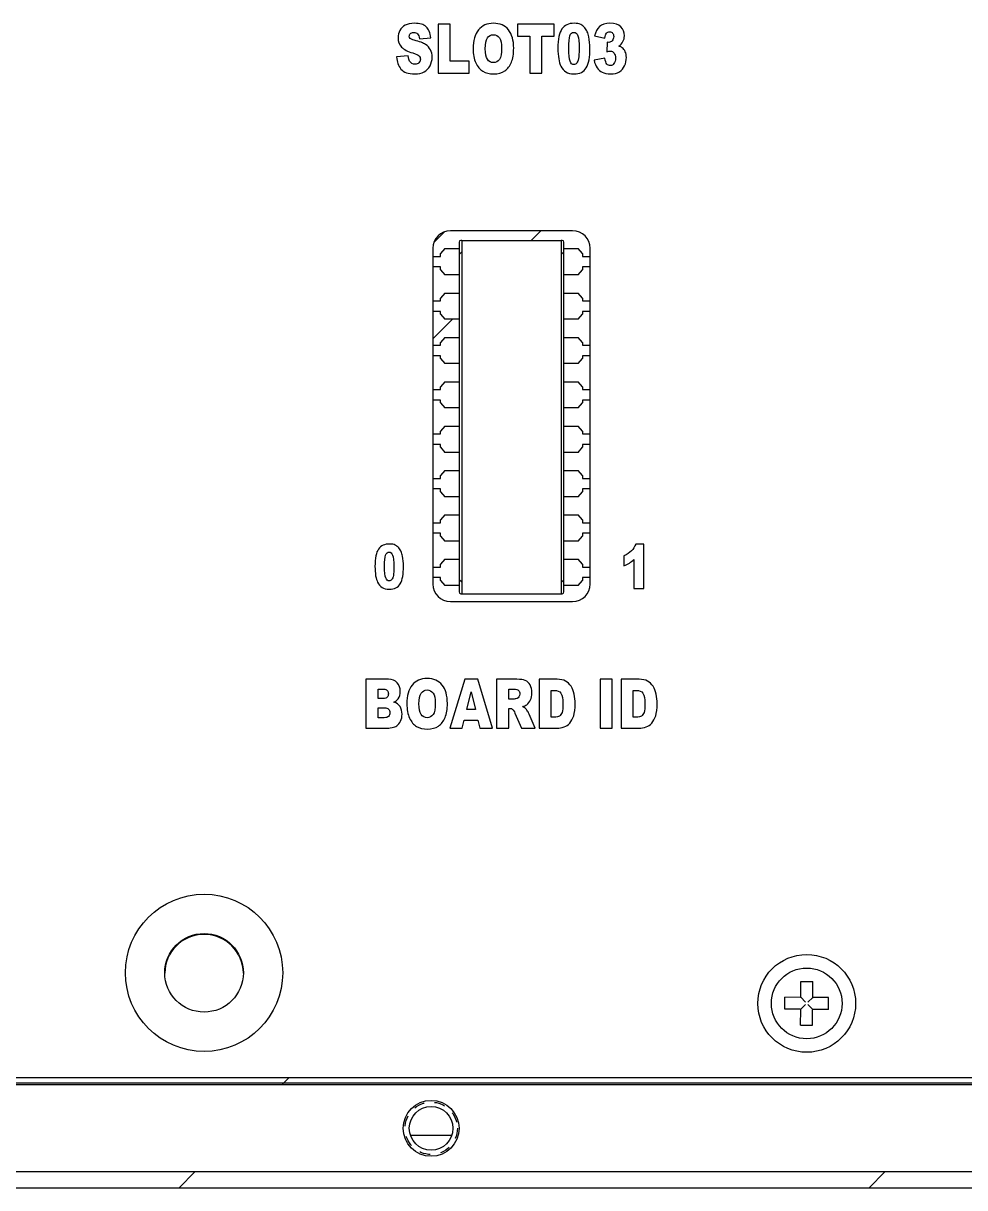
# Model space of a CAD drawing. Header units: inches. Extents: x 0 to 535, y 0 to 130.
# Drawn here: x 61.2 to 115, y 0 to 66.6 of the extents above; entities that cross this region are included whole.
import ezdxf

# ---------------------------------------------------------------- set-up
doc = ezdxf.new("R2010")
doc.units = ezdxf.units.IN
doc.header["$LTSCALE"] = 6.05
doc.header["$MEASUREMENT"] = 0
doc.linetypes.add('HIDDEN', pattern=[0.2, 0.1, -0.1])
for name, color, linetype in [('BREJ716_4_001_DXF_HIDDEN_LINE', 7, 'CONTINUOUS'), ('BREJ716_4_00DXF_CONTINUOUS_LINE', 7, 'CONTINUOUS'), ('BREJ716_4_01DXF_CONTINUOUS_LINE', 7, 'CONTINUOUS'), ('GBT819_2-M2_DXF_CONTINUOUS_LINE', 7, 'CONTINUOUS'), ('NONE-67138_DXF_CONTINUOUS_LINE', 7, 'CONTINUOUS'), ('NONE-72470_DXF_CONTINUOUS_LINE', 7, 'CONTINUOUS'), ('NONE-88662_DXF_CONTINUOUS_LINE', 7, 'CONTINUOUS')]:
    doc.layers.add(name, color=color, linetype=linetype)

msp = doc.modelspace()

# ---------------------------------------------------------------- linework, layer by layer
at = {"layer": 'BREJ716_4_001_DXF_HIDDEN_LINE', "color": 8, "linetype": 'HIDDEN'}
msp.add_circle((84.5, 3.4), 1.5, dxfattribs=at)
at = {"layer": 'BREJ716_4_00DXF_CONTINUOUS_LINE', "color": 4, "linetype": 'Continuous'}
for p, q in [((84.904, 66.6), (84.904, 63.8)), ((85.596, 66.6), (84.904, 66.6)), ((85.596, 64.489), (85.596, 66.6)), ((89.441, 66.6), (89.441, 65.909)), ((91.545, 66.6), (89.441, 66.6)), ((91.545, 65.909), (91.545, 66.6)), ((83.83, 65.765), (84.482, 65.813)), ((89.441, 65.909), (90.147, 65.909)), ((90.147, 65.909), (90.147, 63.8)), ((90.839, 63.8), (90.839, 65.909)), ((90.839, 65.909), (91.545, 65.909)), ((93.86, 65.922), (94.448, 65.79)), ((94.582, 65.565), (94.55, 65.009)), ((94.663, 65.555), (94.582, 65.565)), ((83.182, 64.778), (82.524, 64.726)), ((86.677, 64.489), (85.596, 64.489)), ((86.677, 63.8), (86.677, 64.489)), ((94.448, 64.642), (93.826, 64.539)), ((84.904, 63.8), (86.677, 63.8)), ((90.147, 63.8), (90.839, 63.8)), ((96.673, 36.843), (96.213, 36.843)), ((96.673, 34.3), (96.673, 36.843)), ((95.527, 36.172), (95.527, 35.603)), ((96.111, 35.966), (96.111, 34.3)), ((96.111, 34.3), (96.673, 34.3)), ((80.763, 29.1), (80.763, 26.3)), ((82.059, 29.1), (80.763, 29.1)), ((86.42, 29.1), (85.578, 26.3)), ((87.175, 29.1), (86.42, 29.1)), ((88.017, 26.3), (87.175, 29.1)), ((88.246, 29.1), (88.246, 26.3)), ((89.399, 29.1), (88.246, 29.1)), ((90.68, 29.1), (90.68, 26.3)), ((91.708, 29.1), (90.68, 29.1)), ((94.176, 29.1), (94.176, 26.3)), ((94.87, 29.1), (94.176, 29.1)), ((94.87, 26.3), (94.87, 29.1)), ((95.375, 29.1), (95.375, 26.3)), ((96.404, 29.1), (95.375, 29.1)), ((81.462, 28.002), (81.462, 28.533)), ((81.462, 28.533), (81.767, 28.533)), ((81.763, 28.002), (81.462, 28.002)), ((86.544, 27.368), (86.788, 28.374)), ((86.788, 28.374), (87.036, 27.368)), ((88.941, 27.965), (88.941, 28.535)), ((88.941, 28.535), (89.245, 28.535)), ((91.372, 26.936), (91.372, 28.466)), ((91.372, 28.466), (91.545, 28.466)), ((96.068, 26.936), (96.068, 28.466)), ((96.068, 28.466), (96.24, 28.466)), ((81.462, 26.902), (81.462, 27.469)), ((81.462, 27.469), (81.813, 27.469)), ((87.036, 27.368), (86.544, 27.368)), ((89.233, 27.965), (88.941, 27.965)), ((88.941, 26.3), (88.941, 27.436)), ((88.941, 27.436), (89.002, 27.436)), ((81.815, 26.902), (81.462, 26.902)), ((86.284, 26.3), (86.392, 26.762)), ((86.392, 26.762), (87.179, 26.762)), ((87.179, 26.762), (87.291, 26.3)), ((89.297, 27.156), (89.667, 26.3)), ((90.449, 26.3), (90.113, 27.11)), ((91.542, 26.936), (91.372, 26.936)), ((96.237, 26.936), (96.068, 26.936)), ((80.763, 26.3), (81.958, 26.3)), ((85.578, 26.3), (86.284, 26.3)), ((87.291, 26.3), (88.017, 26.3)), ((88.246, 26.3), (88.941, 26.3)), ((89.667, 26.3), (90.449, 26.3)), ((90.68, 26.3), (91.708, 26.3)), ((94.176, 26.3), (94.87, 26.3)), ((95.375, 26.3), (96.404, 26.3))]:
    msp.add_line(p, q, dxfattribs=at)
at = {"layer": 'BREJ716_4_00DXF_CONTINUOUS_LINE', "color": 2, "linetype": 'Continuous'}
for p, q in [((84.658, 54.105), (85.265, 54.712)), ((90.233, 54.22), (90.783, 54.77)), ((84.6, 48.587), (85.723, 49.71)), ((75.966, 5.9), (76.366, 6.3)), ((70.066, 0), (70.966, 0.9)), ((109.579, 0), (110.479, 0.9))]:
    msp.add_line(p, q, dxfattribs=at)
at = {"layer": 'BREJ716_4_00DXF_CONTINUOUS_LINE', "color": 7, "linetype": 'Continuous'}
for p, q in [((92.6, 54.77), (85.6, 54.77)), ((84.6, 53.77), (84.6, 34.55)), ((93.6, 34.55), (93.6, 53.77)), ((85.6, 33.55), (92.6, 33.55)), ((69.823, 13.8), (69.869, 13.8)), ((73.131, 13.8), (73.177, 13.8)), ((2.5, 6), (529.5, 6)), ((2.8, 6.3), (529.2, 6.3)), ((83.493, 3), (85.507, 3)), ((2.5, 0), (529.5, 0))]:
    msp.add_line(p, q, dxfattribs=at)
for centre, radius in [((71.5, 12.3), 4.5), ((71.5, 12.3), 2.25), ((106, 10.55), 2.8), ((84.5, 3.4), 1.25)]:
    msp.add_circle(centre, radius, dxfattribs=at)
for centre, radius, start, end in [((85.6, 53.77), 1, 90, 180), ((92.6, 53.77), 1, 0, 90), ((85.6, 34.55), 1, 180, 270), ((92.6, 34.55), 1, 270, 0), ((71.5, 12.25), 2.25, 0.63386, 179.36614), ((83.493, 4.622), 1.622, 263.6022, 269.99455), ((85.507, 4.622), 1.622, 270.00585, 276.3974)]:
    msp.add_arc(centre, radius, start, end, dxfattribs=at)
at = {"layer": 'BREJ716_4_00DXF_CONTINUOUS_LINE', "color": 4, "linetype": 'Continuous'}
for points in [[(83.56, 66.648), (83.326, 66.648), (83.142, 66.61), (83.008, 66.537)], [(84.214, 66.447), (84.064, 66.581), (83.845, 66.648), (83.56, 66.648)], [(88.061, 66.648), (87.697, 66.648), (87.413, 66.52), (87.21, 66.266)], [(88.923, 66.271), (88.721, 66.522), (88.434, 66.648), (88.061, 66.648)], [(92.688, 66.648), (92.373, 66.648), (92.139, 66.541), (91.987, 66.328)], [(93.059, 66.577), (92.961, 66.623), (92.837, 66.648), (92.688, 66.648)], [(94.732, 66.648), (94.477, 66.648), (94.28, 66.585), (94.141, 66.46)], [(95.366, 66.442), (95.235, 66.579), (95.024, 66.648), (94.732, 66.648)], [(82.707, 66.235), (82.64, 66.107), (82.608, 65.972), (82.608, 65.828)], [(83.008, 66.537), (82.874, 66.464), (82.774, 66.363), (82.707, 66.235)], [(83.248, 65.907), (83.248, 65.968), (83.268, 66.019), (83.309, 66.062)], [(83.309, 66.062), (83.349, 66.103), (83.41, 66.126), (83.491, 66.126)], [(83.491, 66.126), (83.589, 66.126), (83.665, 66.098), (83.72, 66.04)], [(83.72, 66.04), (83.775, 65.983), (83.812, 65.891), (83.83, 65.765)], [(84.482, 65.813), (84.453, 66.103), (84.363, 66.314), (84.214, 66.447)], [(87.21, 66.266), (87.005, 66.01), (86.904, 65.655), (86.904, 65.198)], [(87.723, 65.807), (87.807, 65.93), (87.919, 65.993), (88.059, 65.993)], [(88.059, 65.993), (88.205, 65.993), (88.319, 65.932), (88.405, 65.809)], [(89.225, 65.221), (89.225, 65.672), (89.124, 66.021), (88.923, 66.271)], [(91.987, 66.328), (91.834, 66.115), (91.757, 65.742), (91.757, 65.211)], [(92.443, 65.933), (92.489, 66.063), (92.562, 66.13), (92.666, 66.13)], [(92.666, 66.13), (92.767, 66.13), (92.842, 66.065), (92.892, 65.937)], [(93.296, 66.396), (93.235, 66.47), (93.155, 66.531), (93.059, 66.577)], [(93.439, 66.161), (93.404, 66.243), (93.357, 66.321), (93.296, 66.396)], [(93.525, 65.874), (93.504, 65.983), (93.475, 66.079), (93.439, 66.161)], [(94.141, 66.46), (94.002, 66.335), (93.909, 66.155), (93.86, 65.922)], [(94.448, 65.79), (94.463, 65.928), (94.495, 66.025), (94.541, 66.08)], [(94.541, 66.08), (94.587, 66.136), (94.647, 66.165), (94.72, 66.165)], [(94.72, 66.165), (94.79, 66.165), (94.847, 66.138), (94.887, 66.087)], [(94.887, 66.087), (94.928, 66.037), (94.949, 65.968), (94.949, 65.884)], [(95.562, 65.93), (95.562, 66.136), (95.496, 66.306), (95.366, 66.442)], [(82.608, 65.828), (82.608, 65.609), (82.672, 65.429), (82.803, 65.287)], [(83.297, 65.785), (83.265, 65.821), (83.248, 65.861), (83.248, 65.907)], [(83.53, 65.681), (83.408, 65.714), (83.33, 65.748), (83.297, 65.785)], [(84.18, 65.435), (84.049, 65.519), (83.833, 65.601), (83.53, 65.681)], [(84.465, 65.125), (84.406, 65.248), (84.311, 65.351), (84.18, 65.435)], [(87.596, 65.194), (87.596, 65.479), (87.638, 65.683), (87.723, 65.807)], [(88.405, 65.809), (88.49, 65.687), (88.533, 65.496), (88.533, 65.232)], [(92.374, 65.21), (92.374, 65.561), (92.397, 65.804), (92.443, 65.933)], [(92.892, 65.937), (92.943, 65.809), (92.969, 65.559), (92.969, 65.189)], [(93.588, 65.221), (93.588, 65.446), (93.566, 65.664), (93.525, 65.874)], [(94.867, 65.653), (94.812, 65.588), (94.744, 65.555), (94.663, 65.555)], [(94.949, 65.884), (94.949, 65.794), (94.922, 65.718), (94.867, 65.653)], [(95.242, 65.343), (95.349, 65.416), (95.429, 65.502), (95.482, 65.601)], [(95.441, 65.249), (95.395, 65.284), (95.328, 65.317), (95.242, 65.343)], [(95.482, 65.601), (95.534, 65.698), (95.562, 65.807), (95.562, 65.93)], [(82.524, 64.726), (82.542, 64.444), (82.626, 64.211), (82.773, 64.027)], [(82.803, 65.287), (82.932, 65.147), (83.149, 65.032), (83.453, 64.948)], [(83.268, 64.471), (83.225, 64.541), (83.196, 64.644), (83.182, 64.778)], [(83.453, 64.948), (83.638, 64.896), (83.755, 64.843), (83.807, 64.785)], [(83.807, 64.785), (83.858, 64.728), (83.884, 64.663), (83.884, 64.591)], [(84.437, 64.214), (84.516, 64.365), (84.556, 64.532), (84.556, 64.711)], [(84.556, 64.711), (84.556, 64.864), (84.525, 65.001), (84.465, 65.125)], [(86.904, 65.198), (86.904, 64.87), (86.955, 64.598), (87.058, 64.38)], [(87.721, 64.585), (87.638, 64.707), (87.596, 64.912), (87.596, 65.194)], [(88.533, 65.232), (88.533, 64.919), (88.492, 64.702), (88.411, 64.581)], [(89.092, 64.415), (89.181, 64.625), (89.225, 64.892), (89.225, 65.221)], [(91.757, 65.211), (91.757, 64.994), (91.771, 64.797), (91.801, 64.617)], [(92.449, 64.478), (92.399, 64.608), (92.374, 64.852), (92.374, 65.21)], [(92.969, 65.189), (92.969, 64.935), (92.957, 64.747), (92.935, 64.629)], [(93.382, 64.105), (93.519, 64.341), (93.588, 64.713), (93.588, 65.221)], [(94.55, 65.009), (94.636, 65.04), (94.703, 65.055), (94.752, 65.055)], [(94.752, 65.055), (94.844, 65.055), (94.915, 65.019), (94.969, 64.947)], [(94.969, 64.947), (95.022, 64.875), (95.05, 64.776), (95.05, 64.646)], [(95.614, 65.022), (95.572, 65.116), (95.514, 65.192), (95.441, 65.249)], [(95.573, 64.219), (95.641, 64.367), (95.676, 64.524), (95.676, 64.688)], [(95.676, 64.688), (95.676, 64.818), (95.655, 64.929), (95.614, 65.022)], [(82.773, 64.027), (82.919, 63.844), (83.182, 63.752), (83.564, 63.752)], [(83.575, 64.302), (83.442, 64.302), (83.34, 64.358), (83.268, 64.471)], [(83.803, 64.388), (83.749, 64.331), (83.673, 64.302), (83.575, 64.302)], [(83.884, 64.591), (83.884, 64.514), (83.856, 64.446), (83.803, 64.388)], [(84.103, 63.87), (84.246, 63.947), (84.357, 64.062), (84.437, 64.214)], [(87.058, 64.38), (87.161, 64.163), (87.295, 64.002), (87.46, 63.902)], [(88.066, 64.4), (87.92, 64.4), (87.806, 64.461), (87.721, 64.585)], [(88.411, 64.581), (88.328, 64.459), (88.214, 64.4), (88.066, 64.4)], [(88.71, 63.926), (88.877, 64.043), (89.004, 64.205), (89.092, 64.415)], [(91.801, 64.617), (91.832, 64.438), (91.873, 64.298), (91.927, 64.194)], [(91.927, 64.194), (92.002, 64.05), (92.098, 63.939), (92.214, 63.865)], [(92.669, 64.283), (92.573, 64.283), (92.5, 64.348), (92.449, 64.478)], [(92.833, 64.365), (92.787, 64.31), (92.732, 64.283), (92.669, 64.283)], [(92.671, 63.752), (93.007, 63.752), (93.244, 63.869), (93.382, 64.105)], [(92.935, 64.629), (92.914, 64.509), (92.879, 64.421), (92.833, 64.365)], [(93.826, 64.539), (93.866, 64.363), (93.924, 64.218), (94, 64.104)], [(94, 64.104), (94.077, 63.989), (94.173, 63.901), (94.291, 63.842)], [(94.561, 64.316), (94.509, 64.377), (94.472, 64.486), (94.448, 64.642)], [(94.758, 64.226), (94.679, 64.226), (94.613, 64.255), (94.561, 64.316)], [(94.966, 64.341), (94.911, 64.264), (94.841, 64.226), (94.758, 64.226)], [(95.05, 64.646), (95.05, 64.518), (95.021, 64.417), (94.966, 64.341)], [(95.279, 63.873), (95.407, 63.953), (95.505, 64.069), (95.573, 64.219)], [(83.564, 63.752), (83.781, 63.752), (83.96, 63.792), (84.103, 63.87)], [(87.46, 63.902), (87.626, 63.802), (87.835, 63.752), (88.088, 63.752)], [(88.088, 63.752), (88.336, 63.752), (88.544, 63.81), (88.71, 63.926)], [(92.214, 63.865), (92.33, 63.79), (92.481, 63.752), (92.671, 63.752)], [(94.291, 63.842), (94.408, 63.783), (94.569, 63.752), (94.773, 63.752)], [(94.773, 63.752), (94.981, 63.752), (95.151, 63.794), (95.279, 63.873)], [(82.114, 36.843), (81.833, 36.843), (81.624, 36.747), (81.488, 36.557)], [(82.445, 36.779), (82.358, 36.82), (82.247, 36.843), (82.114, 36.843)], [(82.657, 36.618), (82.602, 36.684), (82.531, 36.739), (82.445, 36.779)], [(96.213, 36.843), (96.153, 36.686), (96.071, 36.553), (95.968, 36.447)], [(81.488, 36.557), (81.351, 36.367), (81.283, 36.034), (81.283, 35.56)], [(81.834, 35.559), (81.834, 35.872), (81.854, 36.089), (81.895, 36.205)], [(81.895, 36.205), (81.936, 36.321), (82.002, 36.38), (82.095, 36.38)], [(82.095, 36.38), (82.185, 36.38), (82.251, 36.323), (82.296, 36.208)], [(82.296, 36.208), (82.341, 36.094), (82.365, 35.871), (82.365, 35.54)], [(82.785, 36.408), (82.753, 36.481), (82.711, 36.551), (82.657, 36.618)], [(82.861, 36.152), (82.842, 36.249), (82.816, 36.334), (82.785, 36.408)], [(82.917, 35.569), (82.917, 35.77), (82.898, 35.964), (82.861, 36.152)], [(95.968, 36.447), (95.863, 36.34), (95.715, 36.247), (95.527, 36.172)], [(81.283, 35.56), (81.283, 35.366), (81.295, 35.19), (81.322, 35.03)], [(81.901, 34.905), (81.856, 35.021), (81.834, 35.24), (81.834, 35.559)], [(82.365, 35.54), (82.365, 35.313), (82.354, 35.146), (82.335, 35.04)], [(82.733, 34.573), (82.856, 34.783), (82.917, 35.115), (82.917, 35.569)], [(95.527, 35.603), (95.655, 35.651), (95.762, 35.702), (95.847, 35.756)], [(95.847, 35.756), (95.931, 35.809), (96.02, 35.879), (96.111, 35.966)], [(81.322, 35.03), (81.35, 34.87), (81.386, 34.745), (81.435, 34.652)], [(82.097, 34.731), (82.011, 34.731), (81.946, 34.789), (81.901, 34.905)], [(82.243, 34.805), (82.202, 34.755), (82.153, 34.731), (82.097, 34.731)], [(82.335, 35.04), (82.316, 34.933), (82.284, 34.854), (82.243, 34.805)], [(81.435, 34.652), (81.501, 34.523), (81.587, 34.424), (81.691, 34.358)], [(81.691, 34.358), (81.794, 34.291), (81.929, 34.257), (82.099, 34.257)], [(82.099, 34.257), (82.399, 34.257), (82.61, 34.361), (82.733, 34.573)], [(82.556, 28.899), (82.44, 29.033), (82.275, 29.1), (82.059, 29.1)], [(82.73, 28.403), (82.73, 28.6), (82.672, 28.766), (82.556, 28.899)], [(83.414, 28.766), (83.21, 28.51), (83.109, 28.155), (83.109, 27.698)], [(84.266, 29.148), (83.902, 29.148), (83.618, 29.02), (83.414, 28.766)], [(85.127, 28.771), (84.926, 29.022), (84.638, 29.148), (84.266, 29.148)], [(85.43, 27.721), (85.43, 28.172), (85.329, 28.521), (85.127, 28.771)], [(89.89, 29.031), (89.777, 29.077), (89.613, 29.1), (89.399, 29.1)], [(90.163, 28.775), (90.093, 28.899), (90.003, 28.985), (89.89, 29.031)], [(90.267, 28.323), (90.267, 28.5), (90.232, 28.651), (90.163, 28.775)], [(92.199, 28.997), (92.073, 29.066), (91.91, 29.1), (91.708, 29.1)], [(92.508, 28.7), (92.426, 28.829), (92.324, 28.928), (92.199, 28.997)], [(92.686, 28.252), (92.649, 28.422), (92.59, 28.571), (92.508, 28.7)], [(96.894, 28.997), (96.769, 29.066), (96.605, 29.1), (96.404, 29.1)], [(97.204, 28.7), (97.122, 28.829), (97.019, 28.928), (96.894, 28.997)], [(97.381, 28.252), (97.345, 28.422), (97.285, 28.571), (97.204, 28.7)], [(81.987, 28.071), (81.945, 28.025), (81.87, 28.002), (81.763, 28.002)], [(81.767, 28.533), (81.871, 28.533), (81.945, 28.51), (81.987, 28.464)], [(81.987, 28.464), (82.03, 28.418), (82.051, 28.353), (82.051, 28.273)], [(82.051, 28.273), (82.051, 28.185), (82.03, 28.116), (81.987, 28.071)], [(82.606, 27.977), (82.689, 28.095), (82.73, 28.237), (82.73, 28.403)], [(83.801, 27.694), (83.801, 27.979), (83.842, 28.183), (83.928, 28.307)], [(83.928, 28.307), (84.012, 28.43), (84.123, 28.493), (84.264, 28.493)], [(84.264, 28.493), (84.409, 28.493), (84.524, 28.432), (84.609, 28.309)], [(84.609, 28.309), (84.695, 28.187), (84.738, 27.996), (84.738, 27.732)], [(89.417, 28.002), (89.325, 27.977), (89.263, 27.965), (89.233, 27.965)], [(89.245, 28.535), (89.37, 28.535), (89.458, 28.51), (89.503, 28.462)], [(89.528, 28.091), (89.499, 28.044), (89.462, 28.015), (89.417, 28.002)], [(89.503, 28.462), (89.549, 28.412), (89.572, 28.344), (89.572, 28.254)], [(89.572, 28.254), (89.572, 28.193), (89.557, 28.137), (89.528, 28.091)], [(90.187, 27.919), (90.24, 28.032), (90.267, 28.166), (90.267, 28.323)], [(91.545, 28.466), (91.724, 28.466), (91.852, 28.411), (91.929, 28.301)], [(91.929, 28.301), (92.006, 28.191), (92.046, 27.988), (92.046, 27.692)], [(92.741, 27.71), (92.741, 27.901), (92.723, 28.08), (92.686, 28.252)], [(96.24, 28.466), (96.419, 28.466), (96.547, 28.411), (96.624, 28.301)], [(96.624, 28.301), (96.702, 28.191), (96.741, 27.988), (96.741, 27.692)], [(97.437, 27.71), (97.437, 27.901), (97.418, 28.08), (97.381, 28.252)], [(81.813, 27.469), (81.934, 27.469), (82.018, 27.442), (82.067, 27.392)], [(82.067, 27.392), (82.116, 27.343), (82.14, 27.276), (82.14, 27.194)], [(82.365, 27.79), (82.47, 27.836), (82.551, 27.897), (82.606, 27.977)], [(82.719, 27.54), (82.643, 27.658), (82.525, 27.74), (82.365, 27.79)], [(82.834, 27.096), (82.834, 27.274), (82.796, 27.421), (82.719, 27.54)], [(83.109, 27.698), (83.109, 27.37), (83.159, 27.098), (83.263, 26.88)], [(83.926, 27.085), (83.842, 27.207), (83.801, 27.412), (83.801, 27.694)], [(84.738, 27.732), (84.738, 27.419), (84.696, 27.202), (84.615, 27.081)], [(85.297, 26.915), (85.386, 27.125), (85.43, 27.392), (85.43, 27.721)], [(89.002, 27.436), (89.065, 27.436), (89.121, 27.414), (89.171, 27.37)], [(89.171, 27.37), (89.208, 27.337), (89.249, 27.266), (89.297, 27.156)], [(89.725, 27.536), (89.829, 27.564), (89.91, 27.601), (89.969, 27.645)], [(89.906, 27.431), (89.869, 27.465), (89.807, 27.499), (89.725, 27.536)], [(90.017, 27.284), (89.968, 27.36), (89.931, 27.408), (89.906, 27.431)], [(89.969, 27.645), (90.061, 27.715), (90.134, 27.807), (90.187, 27.919)], [(92.046, 27.692), (92.046, 27.467), (92.028, 27.305), (91.993, 27.206)], [(92.659, 27.012), (92.714, 27.177), (92.741, 27.41), (92.741, 27.71)], [(96.741, 27.692), (96.741, 27.467), (96.723, 27.305), (96.689, 27.206)], [(97.354, 27.012), (97.409, 27.177), (97.437, 27.41), (97.437, 27.71)], [(82.067, 26.98), (82.018, 26.926), (81.934, 26.902), (81.815, 26.902)], [(82.14, 27.194), (82.14, 27.104), (82.116, 27.033), (82.067, 26.98)], [(82.531, 26.43), (82.624, 26.497), (82.698, 26.588), (82.753, 26.705)], [(82.753, 26.705), (82.806, 26.82), (82.834, 26.951), (82.834, 27.096)], [(83.263, 26.88), (83.366, 26.663), (83.5, 26.502), (83.665, 26.402)], [(84.27, 26.9), (84.125, 26.9), (84.01, 26.961), (83.926, 27.085)], [(84.615, 27.081), (84.533, 26.959), (84.418, 26.9), (84.27, 26.9)], [(84.915, 26.426), (85.081, 26.543), (85.208, 26.705), (85.297, 26.915)], [(90.113, 27.11), (90.096, 27.152), (90.064, 27.209), (90.017, 27.284)], [(91.85, 26.995), (91.789, 26.955), (91.685, 26.936), (91.542, 26.936)], [(91.993, 27.206), (91.959, 27.106), (91.911, 27.035), (91.85, 26.995)], [(92.432, 26.598), (92.529, 26.709), (92.604, 26.848), (92.659, 27.012)], [(96.546, 26.995), (96.485, 26.955), (96.381, 26.936), (96.237, 26.936)], [(96.689, 27.206), (96.654, 27.106), (96.607, 27.035), (96.546, 26.995)], [(97.128, 26.598), (97.224, 26.709), (97.299, 26.848), (97.354, 27.012)], [(81.958, 26.3), (82.009, 26.3), (82.113, 26.311), (82.269, 26.338)], [(82.269, 26.338), (82.385, 26.357), (82.473, 26.388), (82.531, 26.43)], [(83.665, 26.402), (83.83, 26.302), (84.039, 26.252), (84.293, 26.252)], [(84.293, 26.252), (84.541, 26.252), (84.748, 26.31), (84.915, 26.426)], [(91.708, 26.3), (91.83, 26.3), (91.968, 26.325), (92.121, 26.376)], [(92.121, 26.376), (92.231, 26.413), (92.335, 26.487), (92.432, 26.598)], [(96.404, 26.3), (96.526, 26.3), (96.663, 26.325), (96.816, 26.376)], [(96.816, 26.376), (96.926, 26.413), (97.03, 26.487), (97.128, 26.598)]]:
    msp.add_open_spline(points, degree=3, dxfattribs=at)
at = {"layer": 'BREJ716_4_01DXF_CONTINUOUS_LINE', "color": 7, "linetype": 'Continuous'}
for p, q in [((2.7, 5.9), (529.3, 5.9)), ((529.3, 0.9), (2.7, 0.9))]:
    msp.add_line(p, q, dxfattribs=at)
msp.add_circle((84.5, 3.4), 1.6, dxfattribs=at)
at = {"layer": 'GBT819_2-M2_DXF_CONTINUOUS_LINE', "color": 7, "linetype": 'Continuous'}
for p, q in [((105.663, 10.918), (105.671, 11.803)), ((105.671, 11.803), (106.351, 11.797)), ((106.343, 10.912), (106.351, 11.797)), ((104.747, 10.221), (104.753, 10.901)), ((105.638, 10.893), (104.753, 10.901)), ((105.656, 10.9), (105.934, 10.617)), ((106.35, 10.894), (106.067, 10.616)), ((107.253, 10.879), (106.368, 10.887)), ((107.247, 10.199), (107.253, 10.879)), ((105.632, 10.213), (104.747, 10.221)), ((105.649, 9.303), (105.657, 10.188)), ((105.65, 10.206), (105.933, 10.484)), ((106.344, 10.2), (106.066, 10.483)), ((106.329, 9.297), (106.337, 10.182)), ((107.247, 10.199), (106.362, 10.207)), ((105.649, 9.303), (106.329, 9.297))]:
    msp.add_line(p, q, dxfattribs=at)
msp.add_circle((106, 10.55), 2.023, dxfattribs=at)
for centre, start, end in [((105.638, 10.918), 269.49116, 359.49116), ((106.368, 10.912), 179.49116, 269.49116), ((105.632, 10.188), 359.49116, 89.49116), ((106.362, 10.182), 89.49116, 179.49116)]:
    msp.add_arc(centre, 0.025, start, end, dxfattribs=at)
at = {"layer": 'NONE-67138_DXF_CONTINUOUS_LINE', "color": 7, "linetype": 'Continuous'}
for p, q in [((85.281, 53.75), (85.043, 53.463)), ((85.043, 53.3), (85.043, 53.463)), ((85.281, 53.75), (86.1, 53.75)), ((92.1, 53.75), (92.919, 53.75)), ((93.157, 53.463), (92.919, 53.75)), ((93.157, 53.463), (93.157, 53.3)), ((84.6, 53.3), (85.043, 53.3)), ((85.043, 52.7), (84.6, 52.7)), ((85.043, 52.537), (85.043, 52.7)), ((93.157, 53.3), (93.6, 53.3)), ((93.157, 52.7), (93.157, 52.537)), ((93.6, 52.7), (93.157, 52.7)), ((85.043, 52.537), (85.281, 52.25)), ((86.1, 52.25), (85.281, 52.25)), ((92.919, 52.25), (92.1, 52.25)), ((92.919, 52.25), (93.157, 52.537)), ((84.6, 50.76), (85.043, 50.76)), ((85.281, 51.21), (85.043, 50.923)), ((85.043, 50.76), (85.043, 50.923)), ((85.281, 51.21), (86.1, 51.21)), ((92.1, 51.21), (92.919, 51.21)), ((93.157, 50.923), (92.919, 51.21)), ((93.157, 50.923), (93.157, 50.76)), ((93.157, 50.76), (93.6, 50.76)), ((85.043, 50.16), (84.6, 50.16)), ((85.043, 49.997), (85.043, 50.16)), ((85.043, 49.997), (85.281, 49.71)), ((92.919, 49.71), (93.157, 49.997)), ((93.157, 50.16), (93.157, 49.997)), ((93.6, 50.16), (93.157, 50.16)), ((86.1, 49.71), (85.281, 49.71)), ((92.919, 49.71), (92.1, 49.71)), ((85.281, 48.67), (85.043, 48.383)), ((85.281, 48.67), (86.1, 48.67)), ((92.1, 48.67), (92.919, 48.67)), ((93.157, 48.383), (92.919, 48.67)), ((84.6, 48.22), (85.043, 48.22)), ((85.043, 48.22), (85.043, 48.383)), ((93.157, 48.383), (93.157, 48.22)), ((93.157, 48.22), (93.6, 48.22)), ((85.043, 47.62), (84.6, 47.62)), ((85.043, 47.457), (85.043, 47.62)), ((85.043, 47.457), (85.281, 47.17)), ((92.919, 47.17), (93.157, 47.457)), ((93.157, 47.62), (93.157, 47.457)), ((93.6, 47.62), (93.157, 47.62)), ((86.1, 47.17), (85.281, 47.17)), ((92.919, 47.17), (92.1, 47.17)), ((85.281, 46.13), (85.043, 45.843)), ((85.281, 46.13), (86.1, 46.13)), ((92.1, 46.13), (92.919, 46.13)), ((93.157, 45.843), (92.919, 46.13)), ((84.6, 45.68), (85.043, 45.68)), ((85.043, 45.68), (85.043, 45.843)), ((93.157, 45.843), (93.157, 45.68)), ((93.157, 45.68), (93.6, 45.68)), ((85.043, 45.08), (84.6, 45.08)), ((85.043, 44.917), (85.043, 45.08)), ((85.043, 44.917), (85.281, 44.63)), ((92.919, 44.63), (93.157, 44.917)), ((93.157, 45.08), (93.157, 44.917)), ((93.6, 45.08), (93.157, 45.08)), ((86.1, 44.63), (85.281, 44.63)), ((92.919, 44.63), (92.1, 44.63)), ((85.281, 43.59), (85.043, 43.303)), ((85.281, 43.59), (86.1, 43.59)), ((92.1, 43.59), (92.919, 43.59)), ((93.157, 43.303), (92.919, 43.59)), ((84.6, 43.14), (85.043, 43.14)), ((85.043, 43.14), (85.043, 43.303)), ((93.157, 43.303), (93.157, 43.14)), ((93.157, 43.14), (93.6, 43.14)), ((85.043, 42.54), (84.6, 42.54)), ((85.043, 42.377), (85.043, 42.54)), ((85.043, 42.377), (85.281, 42.09)), ((86.1, 42.09), (85.281, 42.09)), ((92.919, 42.09), (92.1, 42.09)), ((92.919, 42.09), (93.157, 42.377)), ((93.157, 42.54), (93.157, 42.377)), ((93.6, 42.54), (93.157, 42.54)), ((85.281, 41.05), (85.043, 40.763)), ((85.043, 40.6), (85.043, 40.763)), ((85.281, 41.05), (86.1, 41.05)), ((92.1, 41.05), (92.919, 41.05)), ((93.157, 40.763), (92.919, 41.05)), ((93.157, 40.763), (93.157, 40.6)), ((84.6, 40.6), (85.043, 40.6)), ((85.043, 40), (84.6, 40)), ((85.043, 39.837), (85.043, 40)), ((93.157, 40.6), (93.6, 40.6)), ((93.157, 40), (93.157, 39.837)), ((93.6, 40), (93.157, 40)), ((85.043, 39.837), (85.281, 39.55)), ((86.1, 39.55), (85.281, 39.55)), ((92.919, 39.55), (92.1, 39.55)), ((92.919, 39.55), (93.157, 39.837)), ((84.6, 38.06), (85.043, 38.06)), ((85.281, 38.51), (85.043, 38.223)), ((85.043, 38.06), (85.043, 38.223)), ((85.281, 38.51), (86.1, 38.51)), ((92.1, 38.51), (92.919, 38.51)), ((93.157, 38.223), (92.919, 38.51)), ((93.157, 38.223), (93.157, 38.06)), ((93.157, 38.06), (93.6, 38.06)), ((85.043, 37.46), (84.6, 37.46)), ((85.043, 37.297), (85.043, 37.46)), ((93.157, 37.46), (93.157, 37.297)), ((93.6, 37.46), (93.157, 37.46)), ((85.043, 37.297), (85.281, 37.01)), ((86.1, 37.01), (85.281, 37.01)), ((92.919, 37.01), (92.1, 37.01)), ((92.919, 37.01), (93.157, 37.297)), ((84.6, 35.52), (85.043, 35.52)), ((85.281, 35.97), (85.043, 35.683)), ((85.043, 35.52), (85.043, 35.683)), ((85.281, 35.97), (86.1, 35.97)), ((92.1, 35.97), (92.919, 35.97)), ((93.157, 35.683), (92.919, 35.97)), ((93.157, 35.683), (93.157, 35.52)), ((93.157, 35.52), (93.6, 35.52)), ((85.043, 34.92), (84.6, 34.92)), ((85.043, 34.757), (85.043, 34.92)), ((85.043, 34.757), (85.281, 34.47)), ((92.919, 34.47), (93.157, 34.757)), ((93.157, 34.92), (93.157, 34.757)), ((93.6, 34.92), (93.157, 34.92)), ((86.1, 34.47), (85.281, 34.47)), ((92.919, 34.47), (92.1, 34.47))]:
    msp.add_line(p, q, dxfattribs=at)
at = {"layer": 'NONE-72470_DXF_CONTINUOUS_LINE', "color": 7, "linetype": 'Continuous'}
for p, q in [((86.25, 54.22), (86.25, 34)), ((86.25, 54.22), (91.95, 54.22)), ((91.95, 54.22), (91.95, 34)), ((86.25, 34), (91.95, 34))]:
    msp.add_line(p, q, dxfattribs=at)
at = {"layer": 'NONE-88662_DXF_CONTINUOUS_LINE', "color": 7, "linetype": 'Continuous'}
for p, q in [((86.1, 54.12), (86.1, 34.1)), ((86.25, 54.22), (86.2, 54.22)), ((92, 54.22), (91.95, 54.22)), ((92.1, 34.1), (92.1, 54.12)), ((86.1, 53.42), (86.25, 53.57)), ((92.1, 53.42), (91.95, 53.57)), ((86.25, 34.65), (86.1, 34.8)), ((91.95, 34.65), (92.1, 34.8)), ((86.2, 34), (86.25, 34)), ((91.95, 34), (92, 34))]:
    msp.add_line(p, q, dxfattribs=at)
for centre, start, end in [((86.2, 54.12), 90, 180), ((92, 54.12), 0, 90), ((86.2, 34.1), 180, 270), ((92, 34.1), 270, 0)]:
    msp.add_arc(centre, 0.1, start, end, dxfattribs=at)

doc.saveas('drawing.dxf')
